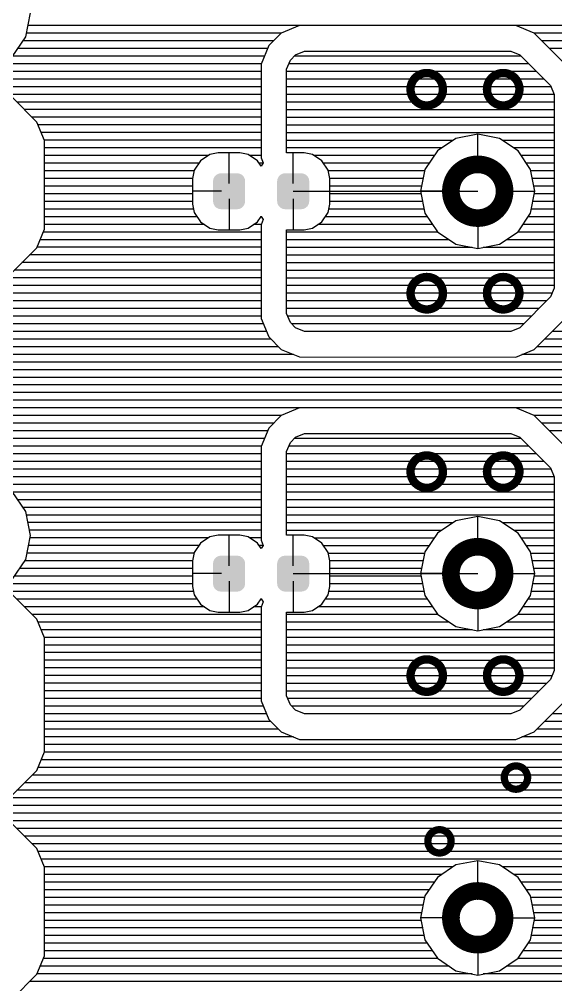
# Model space of a CAD drawing. Extents: x 295 to 953, y 10 to 290.
# Drawn here: x 648.09 to 674.82, y 200.65 to 248.74 of the extents above; entities that cross this region are included whole.
import ezdxf

# ---------------------------------------------------------------- set-up
doc = ezdxf.new("R2010")
doc.units = 0
doc.header["$LTSCALE"] = 5
doc.header["$MEASUREMENT"] = 0
doc.layers.get('0').update_dxf_attribs({"linetype": 'CONTINUOUS', "lineweight": 25})

msp = doc.modelspace()

# ---------------------------------------------------------------- linework, layer by layer
for p, q in [((648.412, 247.876), (648.646, 249.07)), ((662.062, 248.435), (648.519, 248.435)), ((662.062, 248.435), (661.143, 248.054)), ((672.832, 248.435), (662.062, 248.435)), ((679.812, 248.435), (672.832, 248.435)), ((673.751, 248.054), (672.832, 248.435)), ((647.737, 246.87), (648.412, 247.876)), ((661.143, 248.054), (648.443, 248.054)), ((661.143, 248.054), (660.523, 247.434)), ((679.426, 248.054), (673.751, 248.054)), ((675.641, 246.164), (673.751, 248.054)), ((660.462, 247.292), (648.016, 247.292)), ((660.762, 247.673), (648.27, 247.673)), ((660.523, 247.434), (660.142, 246.515)), ((679.238, 247.673), (674.132, 247.673)), ((679.182, 247.292), (674.513, 247.292)), ((660.305, 246.911), (647.762, 246.911)), ((661.6, 246.713), (661.864, 246.977)), ((673.101, 246.906), (661.793, 246.906)), ((661.864, 246.977), (662.311, 247.165)), ((662.311, 247.165), (672.207, 247.165)), ((672.207, 247.165), (672.583, 247.165)), ((672.583, 247.165), (673.03, 246.977)), ((673.03, 246.977), (674.564, 245.443)), ((660.147, 246.53), (647.224, 246.53)), ((660.142, 246.515), (660.142, 241.841)), ((661.412, 246.266), (661.6, 246.713)), ((661.412, 242.095), (661.412, 246.266)), ((673.482, 246.525), (661.524, 246.525)), ((660.142, 245.768), (622.047, 245.768)), ((660.142, 246.149), (646.477, 246.149)), ((673.863, 246.144), (661.412, 246.144)), ((674.244, 245.763), (661.412, 245.763)), ((660.142, 245.387), (622.047, 245.387)), ((674.59, 245.382), (661.412, 245.382)), ((674.564, 245.443), (674.752, 244.996)), ((660.142, 245.006), (647.412, 245.006)), ((648.971, 243.624), (647.716, 244.879)), ((674.747, 245.001), (661.412, 245.001)), ((674.752, 244.996), (674.747, 235.359)), ((660.142, 244.625), (647.97, 244.625)), ((674.752, 244.62), (661.412, 244.62)), ((660.142, 244.244), (648.351, 244.244)), ((660.142, 243.863), (648.732, 243.863)), ((674.752, 244.239), (661.412, 244.239)), ((674.752, 243.858), (661.412, 243.858)), ((649.352, 242.705), (648.971, 243.624)), ((660.142, 243.482), (649.032, 243.482)), ((674.752, 243.477), (661.412, 243.477)), ((660.142, 243.101), (649.19, 243.101)), ((674.752, 243.096), (661.412, 243.096)), ((670.937, 243.025), (669.85, 242.811)), ((670.937, 241.079), (670.937, 243.025)), ((672.029, 242.811), (670.937, 243.025)), ((660.142, 242.72), (649.347, 242.72)), ((649.352, 238.285), (649.352, 242.705)), ((669.713, 242.715), (661.412, 242.715)), ((669.85, 242.811), (668.925, 242.192)), ((672.954, 242.192), (672.029, 242.811)), ((674.752, 242.715), (672.166, 242.715)), ((660.142, 242.339), (649.352, 242.339)), ((657.511, 241.958), (649.352, 241.958)), ((657.592, 242.009), (657.125, 241.699)), ((658.003, 242.095), (657.592, 242.009)), ((659.085, 242.095), (658.003, 242.095)), ((658.547, 240.561), (658.547, 242.095)), ((659.497, 242.009), (659.085, 242.095)), ((659.964, 241.699), (659.497, 242.009)), ((660.142, 241.958), (659.578, 241.958)), ((669.144, 242.334), (661.412, 242.334)), ((662.286, 242.095), (661.412, 242.095)), ((661.742, 240.561), (661.742, 242.095)), ((662.697, 242.009), (662.286, 242.095)), ((663.165, 241.699), (662.697, 242.009)), ((668.768, 241.953), (662.779, 241.953)), ((668.925, 242.192), (668.306, 241.267)), ((674.752, 242.334), (672.735, 242.334)), ((673.574, 241.267), (672.954, 242.192)), ((674.752, 241.953), (673.111, 241.953)), ((657.043, 241.577), (649.352, 241.577)), ((657.125, 241.699), (656.81, 241.232)), ((660.142, 241.43), (659.964, 241.699)), ((660.239, 241.577), (660.051, 241.577)), ((660.142, 241.841), (660.249, 241.587)), ((660.249, 241.587), (660.142, 241.43)), ((663.48, 241.232), (663.165, 241.699)), ((668.514, 241.572), (663.246, 241.572)), ((674.752, 241.572), (673.365, 241.572)), ((656.805, 241.196), (649.352, 241.196)), ((656.81, 241.232), (656.728, 240.815)), ((663.561, 240.815), (663.48, 241.232)), ((668.296, 241.191), (663.485, 241.191)), ((668.306, 241.267), (668.092, 240.18)), ((673.787, 240.18), (673.574, 241.267)), ((674.752, 241.191), (673.584, 241.191)), ((656.728, 240.815), (649.352, 240.815)), ((656.728, 240.815), (656.728, 239.54)), ((663.561, 239.54), (663.561, 240.815)), ((668.219, 240.81), (663.561, 240.81)), ((674.752, 240.81), (673.66, 240.81)), ((656.728, 240.434), (649.352, 240.434)), ((656.728, 240.053), (649.352, 240.053)), ((658.166, 240.18), (656.728, 240.18)), ((661.742, 240.18), (670.937, 240.18)), ((662.123, 240.18), (663.561, 240.18)), ((668.143, 240.429), (663.561, 240.429)), ((668.118, 240.048), (663.561, 240.048)), ((670.038, 240.18), (668.092, 240.18)), ((668.092, 240.18), (668.306, 239.088)), ((671.841, 240.18), (673.787, 240.18)), ((673.574, 239.088), (673.787, 240.18)), ((674.752, 240.429), (673.736, 240.429)), ((674.752, 240.048), (673.762, 240.048)), ((656.728, 239.672), (649.352, 239.672)), ((656.728, 239.54), (656.81, 239.123)), ((658.547, 239.799), (658.547, 238.26)), ((661.742, 239.799), (661.742, 238.26)), ((663.48, 239.123), (663.561, 239.54)), ((668.194, 239.667), (663.561, 239.667)), ((674.752, 239.667), (673.685, 239.667)), ((656.779, 239.291), (649.352, 239.291)), ((656.81, 239.123), (657.125, 238.656)), ((663.165, 238.656), (663.48, 239.123)), ((668.27, 239.286), (663.51, 239.286)), ((668.306, 239.088), (668.925, 238.163)), ((670.937, 239.276), (670.937, 237.33)), ((672.954, 238.163), (673.574, 239.088)), ((674.752, 239.286), (673.609, 239.286)), ((656.957, 238.91), (649.352, 238.91)), ((657.125, 238.656), (657.592, 238.346)), ((659.497, 238.346), (659.964, 238.656)), ((659.964, 238.656), (660.142, 238.925)), ((660.157, 238.91), (660.132, 238.91)), ((660.142, 238.925), (660.249, 238.768)), ((660.249, 238.768), (660.142, 238.514)), ((662.697, 238.346), (663.165, 238.656)), ((668.428, 238.905), (663.332, 238.905)), ((674.752, 238.905), (673.452, 238.905)), ((648.971, 237.366), (649.352, 238.285)), ((660.142, 238.148), (649.291, 238.148)), ((657.318, 238.529), (649.352, 238.529)), ((657.592, 238.346), (658.003, 238.26)), ((658.003, 238.26), (659.085, 238.26)), ((659.085, 238.26), (659.497, 238.346)), ((660.152, 238.529), (659.771, 238.529)), ((660.142, 238.514), (660.142, 233.84)), ((661.412, 234.089), (661.412, 238.26)), ((661.412, 238.26), (662.286, 238.26)), ((668.951, 238.143), (661.412, 238.143)), ((662.286, 238.26), (662.697, 238.346)), ((668.682, 238.524), (662.972, 238.524)), ((668.925, 238.163), (669.85, 237.543)), ((672.029, 237.543), (672.954, 238.163)), ((674.752, 238.143), (672.928, 238.143)), ((674.752, 238.524), (673.198, 238.524)), ((660.142, 237.767), (649.134, 237.767)), ((669.52, 237.762), (661.412, 237.762)), ((674.752, 237.762), (672.36, 237.762)), ((647.716, 236.111), (648.971, 237.366)), ((660.142, 237.386), (648.976, 237.386)), ((670.663, 237.381), (661.412, 237.381)), ((669.85, 237.543), (670.937, 237.33)), ((670.937, 237.33), (672.029, 237.543)), ((674.752, 237.381), (671.217, 237.381)), ((660.142, 236.624), (648.224, 236.624)), ((660.142, 237.005), (648.605, 237.005)), ((674.752, 237), (661.412, 237)), ((674.752, 236.619), (661.412, 236.619)), ((660.142, 236.243), (647.843, 236.243)), ((674.752, 236.238), (661.412, 236.238)), ((660.142, 235.862), (647.107, 235.862)), ((674.752, 235.857), (661.412, 235.857)), ((660.142, 235.481), (645.222, 235.481)), ((674.752, 235.476), (661.412, 235.476)), ((674.747, 235.359), (674.564, 234.912)), ((660.142, 235.1), (645.476, 235.1)), ((660.142, 234.719), (645.73, 234.719)), ((674.64, 235.095), (661.412, 235.095)), ((674.366, 234.714), (661.412, 234.714)), ((674.564, 234.912), (673.03, 233.378)), ((660.142, 234.338), (645.903, 234.338)), ((673.985, 234.333), (661.412, 234.333)), ((660.142, 233.957), (645.979, 233.957)), ((660.142, 233.84), (660.523, 232.921)), ((661.6, 233.642), (661.412, 234.089)), ((673.604, 233.952), (661.473, 233.952)), ((673.751, 232.301), (675.641, 234.191)), ((660.254, 233.576), (646.055, 233.576)), ((661.864, 233.378), (661.6, 233.642)), ((673.223, 233.571), (661.666, 233.571)), ((662.311, 233.195), (661.864, 233.378)), ((673.03, 233.378), (672.583, 233.19)), ((660.635, 232.814), (646.004, 232.814)), ((660.411, 233.195), (646.081, 233.195)), ((660.523, 232.921), (661.143, 232.301)), ((672.583, 233.19), (662.311, 233.195)), ((680.635, 232.814), (674.259, 232.814)), ((680.559, 233.195), (674.64, 233.195)), ((661.016, 232.433), (645.928, 232.433)), ((661.143, 232.301), (662.062, 231.925)), ((672.832, 231.92), (673.751, 232.301)), ((680.711, 232.433), (673.878, 232.433)), ((661.752, 232.052), (645.817, 232.052)), ((662.062, 231.925), (672.832, 231.92)), ((680.823, 232.052), (673.142, 232.052)), ((681.077, 231.671), (645.563, 231.671)), ((679.99, 230.909), (645.065, 230.909)), ((680.924, 231.29), (645.309, 231.29)), ((679.639, 230.528), (645.395, 230.528)), ((679.416, 230.147), (645.649, 230.147)), ((679.339, 229.766), (645.877, 229.766)), ((662.062, 229.385), (645.954, 229.385)), ((661.143, 229.004), (646.03, 229.004)), ((661.143, 229.004), (660.523, 228.384)), ((662.062, 229.385), (661.143, 229.004)), ((672.832, 229.385), (662.062, 229.385)), ((679.314, 229.385), (672.832, 229.385)), ((673.751, 229.004), (672.832, 229.385)), ((679.39, 229.004), (673.751, 229.004)), ((675.641, 227.114), (673.751, 229.004)), ((660.762, 228.623), (646.106, 228.623)), ((679.345, 228.623), (674.132, 228.623)), ((660.462, 228.242), (646.03, 228.242)), ((660.523, 228.384), (660.142, 227.465)), ((661.864, 227.927), (662.311, 228.115)), ((662.311, 228.115), (672.207, 228.115)), ((672.207, 228.115), (672.583, 228.115)), ((672.583, 228.115), (673.03, 227.927)), ((679.212, 228.242), (674.513, 228.242)), ((660.147, 227.48), (645.877, 227.48)), ((660.305, 227.861), (645.954, 227.861)), ((661.412, 227.216), (661.6, 227.663)), ((661.6, 227.663), (661.864, 227.927)), ((673.101, 227.856), (661.793, 227.856)), ((673.03, 227.927), (674.564, 226.393)), ((660.142, 227.099), (645.649, 227.099)), ((660.142, 227.465), (660.142, 222.791)), ((661.412, 223.045), (661.412, 227.216)), ((673.863, 227.094), (661.412, 227.094)), ((673.482, 227.475), (661.524, 227.475)), ((660.142, 226.718), (645.395, 226.718)), ((674.244, 226.713), (661.412, 226.713)), ((660.142, 226.337), (645.065, 226.337)), ((674.59, 226.332), (661.412, 226.332)), ((674.564, 226.393), (674.752, 225.946)), ((660.142, 225.956), (646.477, 225.956)), ((660.142, 225.575), (647.224, 225.575)), ((674.747, 225.951), (661.412, 225.951)), ((674.752, 225.57), (661.412, 225.57)), ((674.752, 225.946), (674.747, 216.309)), ((648.412, 224.224), (647.737, 225.23)), ((660.142, 225.194), (647.762, 225.194)), ((674.752, 225.189), (661.412, 225.189)), ((660.142, 224.813), (648.016, 224.813)), ((674.752, 224.808), (661.412, 224.808)), ((660.142, 224.432), (648.27, 224.432)), ((648.646, 223.035), (648.412, 224.224)), ((674.752, 224.427), (661.412, 224.427)), ((660.142, 224.051), (648.443, 224.051)), ((660.142, 223.67), (648.519, 223.67)), ((674.752, 224.046), (661.412, 224.046)), ((669.713, 223.665), (661.412, 223.665)), ((669.85, 223.761), (668.925, 223.142)), ((670.937, 223.975), (669.85, 223.761)), ((670.937, 222.029), (670.937, 223.975)), ((672.029, 223.761), (670.937, 223.975)), ((672.954, 223.142), (672.029, 223.761)), ((674.752, 223.665), (672.166, 223.665)), ((660.142, 223.289), (648.595, 223.289)), ((669.144, 223.284), (661.412, 223.284)), ((674.752, 223.284), (672.735, 223.284)), ((648.412, 221.841), (648.646, 223.035)), ((657.511, 222.908), (648.621, 222.908)), ((657.592, 222.959), (657.125, 222.649)), ((658.003, 223.045), (657.592, 222.959)), ((659.085, 223.045), (658.003, 223.045)), ((658.547, 221.511), (658.547, 223.045)), ((659.497, 222.959), (659.085, 223.045)), ((659.964, 222.649), (659.497, 222.959)), ((660.142, 222.908), (659.578, 222.908)), ((660.142, 222.791), (660.249, 222.537)), ((662.286, 223.045), (661.412, 223.045)), ((661.742, 221.511), (661.742, 223.045)), ((662.697, 222.959), (662.286, 223.045)), ((663.165, 222.649), (662.697, 222.959)), ((668.768, 222.903), (662.779, 222.903)), ((668.925, 223.142), (668.306, 222.217)), ((673.574, 222.217), (672.954, 223.142)), ((674.752, 222.903), (673.111, 222.903)), ((657.043, 222.527), (648.544, 222.527)), ((657.125, 222.649), (656.81, 222.182)), ((660.142, 222.38), (659.964, 222.649)), ((660.239, 222.527), (660.051, 222.527)), ((660.249, 222.537), (660.142, 222.38)), ((663.48, 222.182), (663.165, 222.649)), ((668.514, 222.522), (663.246, 222.522)), ((668.306, 222.217), (668.092, 221.13)), ((674.752, 222.522), (673.365, 222.522)), ((673.787, 221.13), (673.574, 222.217)), ((647.737, 220.835), (648.412, 221.841)), ((656.728, 221.765), (648.357, 221.765)), ((656.805, 222.146), (648.468, 222.146)), ((656.81, 222.182), (656.728, 221.765)), ((656.728, 221.765), (656.728, 220.49)), ((663.561, 221.765), (663.48, 222.182)), ((668.296, 222.141), (663.485, 222.141)), ((663.561, 220.49), (663.561, 221.765)), ((668.219, 221.76), (663.561, 221.76)), ((674.752, 222.141), (673.584, 222.141)), ((674.752, 221.76), (673.66, 221.76)), ((656.728, 221.384), (648.103, 221.384)), ((668.143, 221.379), (663.561, 221.379)), ((674.752, 221.379), (673.736, 221.379)), ((656.728, 221.003), (647.849, 221.003)), ((658.166, 221.13), (656.728, 221.13)), ((658.547, 220.749), (658.547, 219.21)), ((661.742, 221.13), (670.937, 221.13)), ((661.742, 220.749), (661.742, 219.21)), ((662.123, 221.13), (663.561, 221.13)), ((668.118, 220.998), (663.561, 220.998)), ((670.038, 221.13), (668.092, 221.13)), ((668.092, 221.13), (668.306, 220.038)), ((671.841, 221.13), (673.787, 221.13)), ((673.574, 220.038), (673.787, 221.13)), ((674.752, 220.998), (673.762, 220.998)), ((656.728, 220.622), (647.417, 220.622)), ((656.728, 220.49), (656.81, 220.073)), ((663.48, 220.073), (663.561, 220.49)), ((668.194, 220.617), (663.561, 220.617)), ((674.752, 220.617), (673.685, 220.617)), ((656.779, 220.241), (647.412, 220.241)), ((648.971, 218.859), (647.716, 220.114)), ((656.957, 219.86), (647.97, 219.86)), ((656.81, 220.073), (657.125, 219.606)), ((659.964, 219.606), (660.142, 219.875)), ((660.157, 219.86), (660.132, 219.86)), ((660.142, 219.875), (660.249, 219.718)), ((663.165, 219.606), (663.48, 220.073)), ((668.428, 219.855), (663.332, 219.855)), ((668.27, 220.236), (663.51, 220.236)), ((668.306, 220.038), (668.925, 219.113)), ((670.937, 220.226), (670.937, 218.28)), ((672.954, 219.113), (673.574, 220.038)), ((674.752, 219.855), (673.452, 219.855)), ((674.752, 220.236), (673.609, 220.236)), ((657.318, 219.479), (648.351, 219.479)), ((657.125, 219.606), (657.592, 219.296)), ((659.497, 219.296), (659.964, 219.606)), ((660.152, 219.479), (659.771, 219.479)), ((660.249, 219.718), (660.142, 219.464)), ((660.142, 219.464), (660.142, 214.79)), ((662.697, 219.296), (663.165, 219.606)), ((668.682, 219.474), (662.972, 219.474)), ((674.752, 219.474), (673.198, 219.474)), ((660.142, 219.098), (648.732, 219.098)), ((649.352, 217.94), (648.971, 218.859)), ((657.592, 219.296), (658.003, 219.21)), ((658.003, 219.21), (659.085, 219.21)), ((659.085, 219.21), (659.497, 219.296)), ((661.412, 215.039), (661.412, 219.21)), ((661.412, 219.21), (662.286, 219.21)), ((668.951, 219.093), (661.412, 219.093)), ((662.286, 219.21), (662.697, 219.296)), ((668.925, 219.113), (669.85, 218.493)), ((672.029, 218.493), (672.954, 219.113)), ((674.752, 219.093), (672.928, 219.093)), ((660.142, 218.717), (649.032, 218.717)), ((669.52, 218.712), (661.412, 218.712)), ((669.85, 218.493), (670.937, 218.28)), ((670.937, 218.28), (672.029, 218.493)), ((674.752, 218.712), (672.36, 218.712)), ((660.142, 218.336), (649.19, 218.336)), ((660.142, 217.955), (649.347, 217.955)), ((649.347, 212.25), (649.352, 217.94)), ((670.663, 218.331), (661.412, 218.331)), ((674.752, 217.95), (661.412, 217.95)), ((674.752, 218.331), (671.217, 218.331)), ((660.142, 217.574), (649.352, 217.574)), ((674.752, 217.569), (661.412, 217.569)), ((660.142, 217.193), (649.352, 217.193)), ((674.752, 217.188), (661.412, 217.188)), ((660.142, 216.812), (649.352, 216.812)), ((660.142, 216.431), (649.352, 216.431)), ((674.752, 216.807), (661.412, 216.807)), ((674.752, 216.426), (661.412, 216.426)), ((660.142, 216.05), (649.352, 216.05)), ((674.64, 216.045), (661.412, 216.045)), ((674.747, 216.309), (674.564, 215.862)), ((660.142, 215.669), (649.352, 215.669)), ((674.366, 215.664), (661.412, 215.664)), ((674.564, 215.862), (673.03, 214.328)), ((660.142, 215.288), (649.352, 215.288)), ((673.985, 215.283), (661.412, 215.283)), ((661.6, 214.592), (661.412, 215.039)), ((673.751, 213.251), (675.641, 215.141)), ((660.142, 214.907), (649.352, 214.907)), ((660.254, 214.526), (649.352, 214.526)), ((660.142, 214.79), (660.523, 213.871)), ((673.604, 214.902), (661.473, 214.902)), ((661.864, 214.328), (661.6, 214.592)), ((673.223, 214.521), (661.666, 214.521)), ((660.411, 214.145), (649.352, 214.145)), ((662.311, 214.145), (661.864, 214.328)), ((672.583, 214.14), (662.311, 214.145)), ((673.03, 214.328), (672.583, 214.14)), ((679.365, 214.145), (674.64, 214.145)), ((660.635, 213.764), (649.352, 213.764)), ((660.523, 213.871), (661.143, 213.251)), ((679.289, 213.764), (674.259, 213.764)), ((661.016, 213.383), (649.352, 213.383)), ((661.143, 213.251), (662.062, 212.875)), ((672.832, 212.87), (673.751, 213.251)), ((679.365, 213.383), (673.878, 213.383)), ((661.752, 213.002), (649.352, 213.002)), ((679.726, 212.621), (649.352, 212.621)), ((662.062, 212.875), (672.832, 212.87)), ((679.472, 213.002), (673.142, 213.002)), ((648.971, 211.331), (649.347, 212.25)), ((680.183, 212.24), (649.347, 212.24)), ((687.173, 211.859), (649.19, 211.859)), ((647.716, 210.076), (648.971, 211.331)), ((687.193, 211.478), (649.032, 211.478)), ((677.612, 210.716), (648.351, 210.716)), ((677.988, 211.097), (648.732, 211.097)), ((677.358, 210.335), (647.97, 210.335)), ((677.272, 209.954), (647.412, 209.954)), ((677.231, 209.573), (616.8, 209.573)), ((677.231, 209.192), (616.505, 209.192)), ((677.231, 208.811), (647.412, 208.811)), ((648.971, 207.429), (647.716, 208.684)), ((677.231, 208.43), (647.97, 208.43)), ((677.231, 208.049), (648.351, 208.049)), ((677.231, 207.668), (648.732, 207.668)), ((649.352, 206.51), (648.971, 207.429)), ((677.297, 207.287), (649.032, 207.287)), ((677.44, 206.906), (649.19, 206.906)), ((670.937, 206.83), (669.85, 206.616)), ((670.937, 204.884), (670.937, 206.83)), ((672.029, 206.616), (670.937, 206.83)), ((669.713, 206.525), (649.347, 206.525)), ((649.352, 202.09), (649.352, 206.51)), ((669.85, 206.616), (668.925, 205.997)), ((672.954, 205.997), (672.029, 206.616)), ((677.699, 206.525), (672.166, 206.525)), ((669.144, 206.144), (649.352, 206.144)), ((668.925, 205.997), (668.306, 205.072)), ((678.181, 206.144), (672.735, 206.144)), ((673.574, 205.072), (672.954, 205.997)), ((668.768, 205.763), (649.352, 205.763)), ((668.514, 205.382), (649.352, 205.382)), ((708.27, 205.763), (673.111, 205.763)), ((708.295, 205.382), (673.365, 205.382)), ((668.296, 205.001), (649.352, 205.001)), ((668.306, 205.072), (668.092, 203.985)), ((673.787, 203.985), (673.574, 205.072)), ((708.372, 205.001), (673.584, 205.001)), ((668.219, 204.62), (649.352, 204.62)), ((708.595, 204.62), (673.66, 204.62)), ((668.143, 204.239), (649.352, 204.239)), ((670.038, 203.985), (668.092, 203.985)), ((668.092, 203.985), (668.306, 202.893)), ((671.841, 203.985), (673.787, 203.985)), ((673.574, 202.893), (673.787, 203.985)), ((708.946, 204.239), (673.736, 204.239)), ((668.118, 203.858), (649.352, 203.858)), ((668.194, 203.477), (649.352, 203.477)), ((723.454, 203.477), (673.685, 203.477)), ((709.88, 203.858), (673.762, 203.858)), ((668.27, 203.096), (649.352, 203.096)), ((670.937, 203.081), (670.937, 201.135)), ((723.403, 203.096), (673.609, 203.096)), ((668.428, 202.715), (649.352, 202.715)), ((668.306, 202.893), (668.925, 201.968)), ((672.954, 201.968), (673.574, 202.893)), ((723.403, 202.715), (673.452, 202.715)), ((648.971, 201.171), (649.352, 202.09)), ((668.682, 202.334), (649.352, 202.334)), ((723.403, 202.334), (673.198, 202.334)), ((669.52, 201.572), (649.134, 201.572)), ((668.951, 201.953), (649.291, 201.953)), ((668.925, 201.968), (669.85, 201.348)), ((672.029, 201.348), (672.954, 201.968)), ((676.078, 201.572), (672.36, 201.572)), ((676.459, 201.953), (672.928, 201.953)), ((647.716, 199.916), (648.971, 201.171)), ((670.663, 201.191), (648.976, 201.191)), ((669.85, 201.348), (670.937, 201.135)), ((670.937, 201.135), (672.029, 201.348)), ((675.697, 201.191), (671.217, 201.191)), ((675.316, 200.81), (648.605, 200.81))]:
    msp.add_line(p, q)
for points, const_width in [([(669.205, 245.26, -1), (667.589, 245.26, -1)], 0.417), ([(673.015, 245.26, -1), (671.399, 245.26, -1)], 0.417), ([(672.276, 240.18, -1), (669.599, 240.18, -1)], 0.879), ([(669.205, 235.1, -1), (667.589, 235.1, -1)], 0.417), ([(673.015, 235.1, -1), (671.399, 235.1, -1)], 0.417), ([(669.205, 226.21, -1), (667.589, 226.21, -1)], 0.417), ([(673.015, 226.21, -1), (671.399, 226.21, -1)], 0.417), ([(672.276, 221.13, -1), (669.599, 221.13, -1)], 0.879), ([(669.205, 216.05, -1), (667.589, 216.05, -1)], 0.417), ([(673.015, 216.05, -1), (671.399, 216.05, -1)], 0.417), ([(673.423, 210.97, -1), (672.262, 210.97, -1)], 0.363), ([(669.613, 207.795, -1), (668.452, 207.795, -1)], 0.363), ([(672.276, 203.985, -1), (669.599, 203.985, -1)], 0.879)]:
    msp.add_lwpolyline(points, format="xyb", close=True, dxfattribs=dict(const_width=const_width))
for points in [[(659.264, 240.918), (659.186, 240.997), (657.828, 240.918), (657.911, 240.997)], [(659.186, 240.997), (659.17, 241.005), (657.911, 240.997), (657.919, 241.005)], [(659.17, 241.005), (659.074, 241.056), (657.919, 241.005), (658.025, 241.056)], [(659.074, 241.056), (659.048, 241.06), (658.025, 241.056), (658.034, 241.06)], [(659.048, 241.06), (658.948, 241.076), (658.034, 241.06), (658.146, 241.076)], [(658.948, 241.076), (658.948, 241.079), (658.146, 241.076), (658.146, 241.079)], [(662.459, 240.918), (662.382, 240.997), (661.023, 240.918), (661.106, 240.997)], [(662.382, 240.997), (662.366, 241.005), (661.106, 240.997), (661.115, 241.005)], [(662.366, 241.005), (662.269, 241.056), (661.115, 241.005), (661.22, 241.056)], [(662.269, 241.056), (662.243, 241.06), (661.22, 241.056), (661.229, 241.06)], [(662.243, 241.06), (662.144, 241.076), (661.229, 241.06), (661.341, 241.076)], [(662.144, 241.076), (662.144, 241.079), (661.341, 241.076), (661.341, 241.079)], [(659.347, 240.68), (659.33, 240.792), (657.747, 240.68), (657.766, 240.792)], [(659.347, 240.678), (659.347, 240.68), (657.747, 240.678), (657.747, 240.68)], [(659.347, 239.682), (659.347, 240.678), (657.747, 239.682), (657.747, 240.678)], [(659.33, 240.792), (659.324, 240.805), (657.766, 240.792), (657.768, 240.805)], [(659.324, 240.805), (659.275, 240.906), (657.768, 240.805), (657.822, 240.906)], [(659.275, 240.906), (659.264, 240.918), (657.822, 240.906), (657.828, 240.918)], [(662.542, 240.68), (662.525, 240.792), (660.942, 240.68), (660.961, 240.792)], [(662.542, 240.678), (662.542, 240.68), (660.942, 240.678), (660.942, 240.68)], [(662.542, 239.682), (662.542, 240.678), (660.942, 239.682), (660.942, 240.678)], [(662.525, 240.792), (662.519, 240.805), (660.961, 240.792), (660.963, 240.805)], [(662.519, 240.805), (662.47, 240.906), (660.963, 240.805), (661.017, 240.906)], [(662.47, 240.906), (662.459, 240.918), (661.017, 240.906), (661.023, 240.918)], [(659.347, 239.68), (659.347, 239.682), (657.747, 239.68), (657.747, 239.682)], [(659.328, 239.568), (659.347, 239.68), (657.764, 239.568), (657.747, 239.68)], [(659.326, 239.555), (659.328, 239.568), (657.77, 239.555), (657.764, 239.568)], [(659.272, 239.454), (659.326, 239.555), (657.819, 239.454), (657.77, 239.555)], [(662.542, 239.68), (662.542, 239.682), (660.942, 239.68), (660.942, 239.682)], [(662.523, 239.568), (662.542, 239.68), (660.959, 239.568), (660.942, 239.68)], [(662.521, 239.555), (662.523, 239.568), (660.966, 239.555), (660.959, 239.568)], [(662.468, 239.454), (662.521, 239.555), (661.015, 239.454), (660.966, 239.555)], [(659.266, 239.442), (659.272, 239.454), (657.83, 239.442), (657.819, 239.454)], [(659.183, 239.363), (659.266, 239.442), (657.908, 239.363), (657.83, 239.442)], [(659.175, 239.355), (659.183, 239.363), (657.924, 239.355), (657.908, 239.363)], [(659.069, 239.304), (659.175, 239.355), (658.02, 239.304), (657.924, 239.355)], [(659.06, 239.3), (659.069, 239.304), (658.046, 239.3), (658.02, 239.304)], [(658.948, 239.284), (659.06, 239.3), (658.146, 239.284), (658.046, 239.3)], [(658.948, 239.281), (658.948, 239.284), (658.146, 239.281), (658.146, 239.284)], [(662.462, 239.442), (662.468, 239.454), (661.026, 239.442), (661.015, 239.454)], [(662.379, 239.363), (662.462, 239.442), (661.103, 239.363), (661.026, 239.442)], [(662.37, 239.355), (662.379, 239.363), (661.119, 239.355), (661.103, 239.363)], [(662.264, 239.304), (662.37, 239.355), (661.216, 239.304), (661.119, 239.355)], [(662.255, 239.3), (662.264, 239.304), (661.242, 239.3), (661.216, 239.304)], [(662.144, 239.284), (662.255, 239.3), (661.341, 239.284), (661.242, 239.3)], [(662.144, 239.281), (662.144, 239.284), (661.341, 239.281), (661.341, 239.284)], [(659.347, 221.63), (659.33, 221.742), (657.747, 221.63), (657.766, 221.742)], [(659.33, 221.742), (659.324, 221.755), (657.766, 221.742), (657.768, 221.755)], [(659.324, 221.755), (659.275, 221.856), (657.768, 221.755), (657.822, 221.856)], [(659.275, 221.856), (659.264, 221.868), (657.822, 221.856), (657.828, 221.868)], [(659.264, 221.868), (659.186, 221.947), (657.828, 221.868), (657.911, 221.947)], [(659.186, 221.947), (659.17, 221.955), (657.911, 221.947), (657.919, 221.955)], [(659.17, 221.955), (659.074, 222.006), (657.919, 221.955), (658.025, 222.006)], [(659.074, 222.006), (659.048, 222.01), (658.025, 222.006), (658.034, 222.01)], [(659.048, 222.01), (658.948, 222.026), (658.034, 222.01), (658.146, 222.026)], [(658.948, 222.026), (658.948, 222.029), (658.146, 222.026), (658.146, 222.029)], [(662.542, 221.63), (662.525, 221.742), (660.942, 221.63), (660.961, 221.742)], [(662.525, 221.742), (662.519, 221.755), (660.961, 221.742), (660.963, 221.755)], [(662.519, 221.755), (662.47, 221.856), (660.963, 221.755), (661.017, 221.856)], [(662.47, 221.856), (662.459, 221.868), (661.017, 221.856), (661.023, 221.868)], [(662.459, 221.868), (662.382, 221.947), (661.023, 221.868), (661.106, 221.947)], [(662.382, 221.947), (662.366, 221.955), (661.106, 221.947), (661.115, 221.955)], [(662.366, 221.955), (662.269, 222.006), (661.115, 221.955), (661.22, 222.006)], [(662.269, 222.006), (662.243, 222.01), (661.22, 222.006), (661.229, 222.01)], [(662.243, 222.01), (662.144, 222.026), (661.229, 222.01), (661.341, 222.026)], [(662.144, 222.026), (662.144, 222.029), (661.341, 222.026), (661.341, 222.029)], [(659.347, 221.628), (659.347, 221.63), (657.747, 221.628), (657.747, 221.63)], [(659.347, 220.632), (659.347, 221.628), (657.747, 220.632), (657.747, 221.628)], [(662.542, 221.628), (662.542, 221.63), (660.942, 221.628), (660.942, 221.63)], [(662.542, 220.632), (662.542, 221.628), (660.942, 220.632), (660.942, 221.628)], [(659.347, 220.63), (659.347, 220.632), (657.747, 220.63), (657.747, 220.632)], [(659.328, 220.518), (659.347, 220.63), (657.764, 220.518), (657.747, 220.63)], [(659.326, 220.505), (659.328, 220.518), (657.77, 220.505), (657.764, 220.518)], [(659.272, 220.404), (659.326, 220.505), (657.819, 220.404), (657.77, 220.505)], [(659.266, 220.392), (659.272, 220.404), (657.83, 220.392), (657.819, 220.404)], [(659.183, 220.313), (659.266, 220.392), (657.908, 220.313), (657.83, 220.392)], [(659.175, 220.305), (659.183, 220.313), (657.924, 220.305), (657.908, 220.313)], [(659.069, 220.254), (659.175, 220.305), (658.02, 220.254), (657.924, 220.305)], [(662.542, 220.63), (662.542, 220.632), (660.942, 220.63), (660.942, 220.632)], [(662.523, 220.518), (662.542, 220.63), (660.959, 220.518), (660.942, 220.63)], [(662.521, 220.505), (662.523, 220.518), (660.966, 220.505), (660.959, 220.518)], [(662.468, 220.404), (662.521, 220.505), (661.015, 220.404), (660.966, 220.505)], [(662.462, 220.392), (662.468, 220.404), (661.026, 220.392), (661.015, 220.404)], [(662.379, 220.313), (662.462, 220.392), (661.103, 220.313), (661.026, 220.392)], [(662.37, 220.305), (662.379, 220.313), (661.119, 220.305), (661.103, 220.313)], [(662.264, 220.254), (662.37, 220.305), (661.216, 220.254), (661.119, 220.305)], [(659.06, 220.25), (659.069, 220.254), (658.046, 220.25), (658.02, 220.254)], [(658.948, 220.234), (659.06, 220.25), (658.146, 220.234), (658.046, 220.25)], [(658.948, 220.231), (658.948, 220.234), (658.146, 220.231), (658.146, 220.234)], [(662.255, 220.25), (662.264, 220.254), (661.242, 220.25), (661.216, 220.254)], [(662.144, 220.234), (662.255, 220.25), (661.341, 220.234), (661.242, 220.25)], [(662.144, 220.231), (662.144, 220.234), (661.341, 220.231), (661.341, 220.234)]]:
    msp.add_solid(points)

doc.saveas('drawing.dxf')
